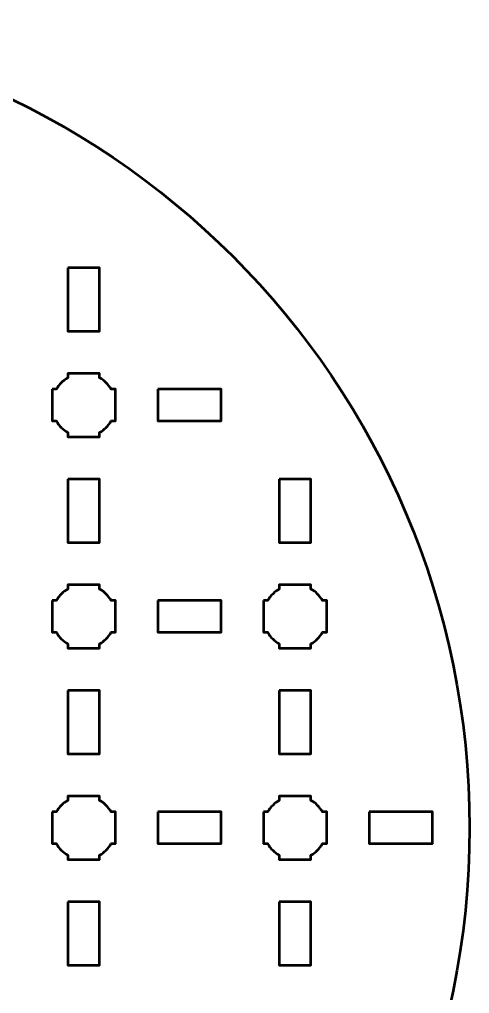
# Model space of a CAD drawing. Header units: centimetres. Extents: x -18.1 to -2.8, y -22.5 to -7.2.
# Drawn here: x -7.11 to -2.85, y -16.42 to -7.2 of the extents above; entities that cross this region are included whole.
import ezdxf

# ---------------------------------------------------------------- set-up
doc = ezdxf.new("R2010")
doc.units = ezdxf.units.CM
doc.header["$MEASUREMENT"] = 0
doc.layers.add('Layer 1', color=7, linetype='Continuous')

msp = doc.modelspace()

# ---------------------------------------------------------------- linework, layer by layer
at = {"layer": 'Layer 1', "lineweight": 53}
msp.add_ellipse((-10.49999, -14.85003), major_axis=(0, 7.65), ratio=1, dxfattribs=at)
for points, knots in [([(-6.65009, -9.54995), (-6.65009, -9.54995), (-6.35008, -9.54995), (-6.35008, -9.54995), (-6.35008, -9.54995), (-6.35008, -9.54995), (-6.35008, -10.14996), (-6.35008, -10.14996), (-6.35008, -10.14996), (-6.35008, -10.14996), (-6.65009, -10.14996), (-6.65009, -10.14996), (-6.65009, -10.14996), (-6.65009, -10.14996), (-6.65009, -9.54995), (-6.65009, -9.54995)], [0, 0, 0, 0, 0.25, 0.25, 0.25, 0.25, 0.5, 0.5, 0.5, 0.5, 0.75, 0.75, 0.75, 0.75, 1, 1, 1, 1]), ([(-6.8, -10.69994), (-6.8, -10.69994), (-6.7598, -10.69994), (-6.7598, -10.69994), (-6.7598, -10.69994), (-6.73347, -10.65442), (-6.69551, -10.61649), (-6.65, -10.59016), (-6.65, -10.59016), (-6.65, -10.59016), (-6.65, -10.54994), (-6.65, -10.54994), (-6.65, -10.54994), (-6.65, -10.54994), (-6.35, -10.54994), (-6.35, -10.54994), (-6.35, -10.54994), (-6.35, -10.54994), (-6.35, -10.59013), (-6.35, -10.59013), (-6.35, -10.59013), (-6.30447, -10.61646), (-6.26648, -10.65441), (-6.24012, -10.69994), (-6.24012, -10.69994), (-6.24012, -10.69994), (-6.2, -10.69994), (-6.2, -10.69994), (-6.2, -10.69994), (-6.2, -10.69994), (-6.2, -10.84536), (-6.2, -10.84536), (-6.2, -10.84536), (-6.2, -10.84536), (-6.19994, -10.85001), (-6.19994, -10.85001), (-6.19994, -10.85001), (-6.19994, -10.85001), (-6.2, -10.85465), (-6.2, -10.85465), (-6.2, -10.85465), (-6.2, -10.85465), (-6.2, -10.99994), (-6.2, -10.99994), (-6.2, -10.99994), (-6.2, -10.99994), (-6.24007, -10.99994), (-6.24007, -10.99994), (-6.24007, -10.99994), (-6.26642, -11.04551), (-6.30442, -11.08352), (-6.35, -11.10988), (-6.35, -11.10988), (-6.35, -11.10988), (-6.35, -11.14994), (-6.35, -11.14994), (-6.35, -11.14994), (-6.35, -11.14994), (-6.49328, -11.14994), (-6.49328, -11.14994), (-6.49328, -11.14994), (-6.49328, -11.14994), (-6.49995, -11.15002), (-6.49995, -11.15002), (-6.49995, -11.15002), (-6.49995, -11.15002), (-6.50663, -11.14994), (-6.50663, -11.14994), (-6.50663, -11.14994), (-6.50663, -11.14994), (-6.65, -11.14994), (-6.65, -11.14994), (-6.65, -11.14994), (-6.65, -11.14994), (-6.65, -11.10984), (-6.65, -11.10984), (-6.65, -11.10984), (-6.69554, -11.08348), (-6.73352, -11.04549), (-6.75985, -10.99994), (-6.75985, -10.99994), (-6.75985, -10.99994), (-6.8, -10.99994), (-6.8, -10.99994), (-6.8, -10.99994), (-6.8, -10.99994), (-6.8, -10.69994), (-6.8, -10.69994)], [0, 0, 0, 0, 0.0454545, 0.0454545, 0.0454545, 0.0454545, 0.0909091, 0.0909091, 0.0909091, 0.0909091, 0.1363636, 0.1363636, 0.1363636, 0.1363636, 0.1818182, 0.1818182, 0.1818182, 0.1818182, 0.2272727, 0.2272727, 0.2272727, 0.2272727, 0.2727273, 0.2727273, 0.2727273, 0.2727273, 0.3181818, 0.3181818, 0.3181818, 0.3181818, 0.3636364, 0.3636364, 0.3636364, 0.3636364, 0.4090909, 0.4090909, 0.4090909, 0.4090909, 0.4545455, 0.4545455, 0.4545455, 0.4545455, 0.5, 0.5, 0.5, 0.5, 0.5454545, 0.5454545, 0.5454545, 0.5454545, 0.5909091, 0.5909091, 0.5909091, 0.5909091, 0.6363636, 0.6363636, 0.6363636, 0.6363636, 0.6818182, 0.6818182, 0.6818182, 0.6818182, 0.7272727, 0.7272727, 0.7272727, 0.7272727, 0.7727273, 0.7727273, 0.7727273, 0.7727273, 0.8181818, 0.8181818, 0.8181818, 0.8181818, 0.8636364, 0.8636364, 0.8636364, 0.8636364, 0.9090909, 0.9090909, 0.9090909, 0.9090909, 0.9545455, 0.9545455, 0.9545455, 0.9545455, 1, 1, 1, 1]), ([(-5.79996, -10.6999), (-5.79996, -10.6999), (-5.19996, -10.6999), (-5.19996, -10.6999), (-5.19996, -10.6999), (-5.19996, -10.6999), (-5.19996, -10.9999), (-5.19996, -10.9999), (-5.19996, -10.9999), (-5.19996, -10.9999), (-5.79996, -10.9999), (-5.79996, -10.9999), (-5.79996, -10.9999), (-5.79996, -10.9999), (-5.79996, -10.6999), (-5.79996, -10.6999)], [0, 0, 0, 0, 0.25, 0.25, 0.25, 0.25, 0.5, 0.5, 0.5, 0.5, 0.75, 0.75, 0.75, 0.75, 1, 1, 1, 1]), ([(-6.65009, -11.55002), (-6.65009, -11.55002), (-6.35008, -11.55002), (-6.35008, -11.55002), (-6.35008, -11.55002), (-6.35008, -11.55002), (-6.35008, -12.15003), (-6.35008, -12.15003), (-6.35008, -12.15003), (-6.35008, -12.15003), (-6.65009, -12.15003), (-6.65009, -12.15003), (-6.65009, -12.15003), (-6.65009, -12.15003), (-6.65009, -11.55002), (-6.65009, -11.55002)], [0, 0, 0, 0, 0.25, 0.25, 0.25, 0.25, 0.5, 0.5, 0.5, 0.5, 0.75, 0.75, 0.75, 0.75, 1, 1, 1, 1]), ([(-4.64998, -11.55002), (-4.64998, -11.55002), (-4.34997, -11.55002), (-4.34997, -11.55002), (-4.34997, -11.55002), (-4.34997, -11.55002), (-4.34997, -12.15003), (-4.34997, -12.15003), (-4.34997, -12.15003), (-4.34997, -12.15003), (-4.64998, -12.15003), (-4.64998, -12.15003), (-4.64998, -12.15003), (-4.64998, -12.15003), (-4.64998, -11.55002), (-4.64998, -11.55002)], [0, 0, 0, 0, 0.25, 0.25, 0.25, 0.25, 0.5, 0.5, 0.5, 0.5, 0.75, 0.75, 0.75, 0.75, 1, 1, 1, 1]), ([(-6.8, -12.69994), (-6.8, -12.69994), (-6.7598, -12.69994), (-6.7598, -12.69994), (-6.7598, -12.69994), (-6.73347, -12.65442), (-6.69551, -12.61649), (-6.65, -12.59016), (-6.65, -12.59016), (-6.65, -12.59016), (-6.65, -12.54994), (-6.65, -12.54994), (-6.65, -12.54994), (-6.65, -12.54994), (-6.35, -12.54994), (-6.35, -12.54994), (-6.35, -12.54994), (-6.35, -12.54994), (-6.35, -12.59013), (-6.35, -12.59013), (-6.35, -12.59013), (-6.30447, -12.61646), (-6.26648, -12.65441), (-6.24012, -12.69994), (-6.24012, -12.69994), (-6.24012, -12.69994), (-6.2, -12.69994), (-6.2, -12.69994), (-6.2, -12.69994), (-6.2, -12.69994), (-6.2, -12.84536), (-6.2, -12.84536), (-6.2, -12.84536), (-6.2, -12.84536), (-6.19994, -12.85001), (-6.19994, -12.85001), (-6.19994, -12.85001), (-6.19994, -12.85001), (-6.2, -12.85465), (-6.2, -12.85465), (-6.2, -12.85465), (-6.2, -12.85465), (-6.2, -12.99994), (-6.2, -12.99994), (-6.2, -12.99994), (-6.2, -12.99994), (-6.24007, -12.99994), (-6.24007, -12.99994), (-6.24007, -12.99994), (-6.26642, -13.04551), (-6.30442, -13.08352), (-6.35, -13.10988), (-6.35, -13.10988), (-6.35, -13.10988), (-6.35, -13.14994), (-6.35, -13.14994), (-6.35, -13.14994), (-6.35, -13.14994), (-6.49328, -13.14994), (-6.49328, -13.14994), (-6.49328, -13.14994), (-6.49328, -13.14994), (-6.49995, -13.15002), (-6.49995, -13.15002), (-6.49995, -13.15002), (-6.49995, -13.15002), (-6.50663, -13.14994), (-6.50663, -13.14994), (-6.50663, -13.14994), (-6.50663, -13.14994), (-6.65, -13.14994), (-6.65, -13.14994), (-6.65, -13.14994), (-6.65, -13.14994), (-6.65, -13.10984), (-6.65, -13.10984), (-6.65, -13.10984), (-6.69554, -13.08348), (-6.73352, -13.04549), (-6.75985, -12.99994), (-6.75985, -12.99994), (-6.75985, -12.99994), (-6.8, -12.99994), (-6.8, -12.99994), (-6.8, -12.99994), (-6.8, -12.99994), (-6.8, -12.69994), (-6.8, -12.69994)], [0, 0, 0, 0, 0.0454545, 0.0454545, 0.0454545, 0.0454545, 0.0909091, 0.0909091, 0.0909091, 0.0909091, 0.1363636, 0.1363636, 0.1363636, 0.1363636, 0.1818182, 0.1818182, 0.1818182, 0.1818182, 0.2272727, 0.2272727, 0.2272727, 0.2272727, 0.2727273, 0.2727273, 0.2727273, 0.2727273, 0.3181818, 0.3181818, 0.3181818, 0.3181818, 0.3636364, 0.3636364, 0.3636364, 0.3636364, 0.4090909, 0.4090909, 0.4090909, 0.4090909, 0.4545455, 0.4545455, 0.4545455, 0.4545455, 0.5, 0.5, 0.5, 0.5, 0.5454545, 0.5454545, 0.5454545, 0.5454545, 0.5909091, 0.5909091, 0.5909091, 0.5909091, 0.6363636, 0.6363636, 0.6363636, 0.6363636, 0.6818182, 0.6818182, 0.6818182, 0.6818182, 0.7272727, 0.7272727, 0.7272727, 0.7272727, 0.7727273, 0.7727273, 0.7727273, 0.7727273, 0.8181818, 0.8181818, 0.8181818, 0.8181818, 0.8636364, 0.8636364, 0.8636364, 0.8636364, 0.9090909, 0.9090909, 0.9090909, 0.9090909, 0.9545455, 0.9545455, 0.9545455, 0.9545455, 1, 1, 1, 1]), ([(-4.8, -12.69994), (-4.8, -12.69994), (-4.7598, -12.69994), (-4.7598, -12.69994), (-4.7598, -12.69994), (-4.73347, -12.65442), (-4.69551, -12.61649), (-4.65, -12.59016), (-4.65, -12.59016), (-4.65, -12.59016), (-4.65, -12.54994), (-4.65, -12.54994), (-4.65, -12.54994), (-4.65, -12.54994), (-4.35, -12.54994), (-4.35, -12.54994), (-4.35, -12.54994), (-4.35, -12.54994), (-4.35, -12.59013), (-4.35, -12.59013), (-4.35, -12.59013), (-4.30447, -12.61646), (-4.26648, -12.65441), (-4.24012, -12.69994), (-4.24012, -12.69994), (-4.24012, -12.69994), (-4.2, -12.69994), (-4.2, -12.69994), (-4.2, -12.69994), (-4.2, -12.69994), (-4.2, -12.84536), (-4.2, -12.84536), (-4.2, -12.84536), (-4.2, -12.84536), (-4.19994, -12.85001), (-4.19994, -12.85001), (-4.19994, -12.85001), (-4.19994, -12.85001), (-4.2, -12.85465), (-4.2, -12.85465), (-4.2, -12.85465), (-4.2, -12.85465), (-4.2, -12.99994), (-4.2, -12.99994), (-4.2, -12.99994), (-4.2, -12.99994), (-4.24007, -12.99994), (-4.24007, -12.99994), (-4.24007, -12.99994), (-4.26642, -13.04551), (-4.30442, -13.08352), (-4.35, -13.10988), (-4.35, -13.10988), (-4.35, -13.10988), (-4.35, -13.14994), (-4.35, -13.14994), (-4.35, -13.14994), (-4.35, -13.14994), (-4.49328, -13.14994), (-4.49328, -13.14994), (-4.49328, -13.14994), (-4.49328, -13.14994), (-4.49995, -13.15002), (-4.49995, -13.15002), (-4.49995, -13.15002), (-4.49995, -13.15002), (-4.50663, -13.14994), (-4.50663, -13.14994), (-4.50663, -13.14994), (-4.50663, -13.14994), (-4.65, -13.14994), (-4.65, -13.14994), (-4.65, -13.14994), (-4.65, -13.14994), (-4.65, -13.10984), (-4.65, -13.10984), (-4.65, -13.10984), (-4.69554, -13.08348), (-4.73352, -13.04549), (-4.75985, -12.99994), (-4.75985, -12.99994), (-4.75985, -12.99994), (-4.8, -12.99994), (-4.8, -12.99994), (-4.8, -12.99994), (-4.8, -12.99994), (-4.8, -12.69994), (-4.8, -12.69994)], [0, 0, 0, 0, 0.0454545, 0.0454545, 0.0454545, 0.0454545, 0.0909091, 0.0909091, 0.0909091, 0.0909091, 0.1363636, 0.1363636, 0.1363636, 0.1363636, 0.1818182, 0.1818182, 0.1818182, 0.1818182, 0.2272727, 0.2272727, 0.2272727, 0.2272727, 0.2727273, 0.2727273, 0.2727273, 0.2727273, 0.3181818, 0.3181818, 0.3181818, 0.3181818, 0.3636364, 0.3636364, 0.3636364, 0.3636364, 0.4090909, 0.4090909, 0.4090909, 0.4090909, 0.4545455, 0.4545455, 0.4545455, 0.4545455, 0.5, 0.5, 0.5, 0.5, 0.5454545, 0.5454545, 0.5454545, 0.5454545, 0.5909091, 0.5909091, 0.5909091, 0.5909091, 0.6363636, 0.6363636, 0.6363636, 0.6363636, 0.6818182, 0.6818182, 0.6818182, 0.6818182, 0.7272727, 0.7272727, 0.7272727, 0.7272727, 0.7727273, 0.7727273, 0.7727273, 0.7727273, 0.8181818, 0.8181818, 0.8181818, 0.8181818, 0.8636364, 0.8636364, 0.8636364, 0.8636364, 0.9090909, 0.9090909, 0.9090909, 0.9090909, 0.9545455, 0.9545455, 0.9545455, 0.9545455, 1, 1, 1, 1]), ([(-5.79996, -12.70001), (-5.79996, -12.70001), (-5.19996, -12.70001), (-5.19996, -12.70001), (-5.19996, -12.70001), (-5.19996, -12.70001), (-5.19996, -13.00001), (-5.19996, -13.00001), (-5.19996, -13.00001), (-5.19996, -13.00001), (-5.79996, -13.00001), (-5.79996, -13.00001), (-5.79996, -13.00001), (-5.79996, -13.00001), (-5.79996, -12.70001), (-5.79996, -12.70001)], [0, 0, 0, 0, 0.25, 0.25, 0.25, 0.25, 0.5, 0.5, 0.5, 0.5, 0.75, 0.75, 0.75, 0.75, 1, 1, 1, 1]), ([(-6.65009, -13.54999), (-6.65009, -13.54999), (-6.35008, -13.54999), (-6.35008, -13.54999), (-6.35008, -13.54999), (-6.35008, -13.54999), (-6.35008, -14.15), (-6.35008, -14.15), (-6.35008, -14.15), (-6.35008, -14.15), (-6.65009, -14.15), (-6.65009, -14.15), (-6.65009, -14.15), (-6.65009, -14.15), (-6.65009, -13.54999), (-6.65009, -13.54999)], [0, 0, 0, 0, 0.25, 0.25, 0.25, 0.25, 0.5, 0.5, 0.5, 0.5, 0.75, 0.75, 0.75, 0.75, 1, 1, 1, 1]), ([(-4.64998, -13.54999), (-4.64998, -13.54999), (-4.34997, -13.54999), (-4.34997, -13.54999), (-4.34997, -13.54999), (-4.34997, -13.54999), (-4.34997, -14.15), (-4.34997, -14.15), (-4.34997, -14.15), (-4.34997, -14.15), (-4.64998, -14.15), (-4.64998, -14.15), (-4.64998, -14.15), (-4.64998, -14.15), (-4.64998, -13.54999), (-4.64998, -13.54999)], [0, 0, 0, 0, 0.25, 0.25, 0.25, 0.25, 0.5, 0.5, 0.5, 0.5, 0.75, 0.75, 0.75, 0.75, 1, 1, 1, 1]), ([(-6.8, -14.69994), (-6.8, -14.69994), (-6.7598, -14.69994), (-6.7598, -14.69994), (-6.7598, -14.69994), (-6.73347, -14.65442), (-6.69551, -14.61649), (-6.65, -14.59016), (-6.65, -14.59016), (-6.65, -14.59016), (-6.65, -14.54994), (-6.65, -14.54994), (-6.65, -14.54994), (-6.65, -14.54994), (-6.35, -14.54994), (-6.35, -14.54994), (-6.35, -14.54994), (-6.35, -14.54994), (-6.35, -14.59013), (-6.35, -14.59013), (-6.35, -14.59013), (-6.30447, -14.61646), (-6.26648, -14.65441), (-6.24012, -14.69994), (-6.24012, -14.69994), (-6.24012, -14.69994), (-6.2, -14.69994), (-6.2, -14.69994), (-6.2, -14.69994), (-6.2, -14.69994), (-6.2, -14.84536), (-6.2, -14.84536), (-6.2, -14.84536), (-6.2, -14.84536), (-6.19994, -14.85001), (-6.19994, -14.85001), (-6.19994, -14.85001), (-6.19994, -14.85001), (-6.2, -14.85465), (-6.2, -14.85465), (-6.2, -14.85465), (-6.2, -14.85465), (-6.2, -14.99994), (-6.2, -14.99994), (-6.2, -14.99994), (-6.2, -14.99994), (-6.24007, -14.99994), (-6.24007, -14.99994), (-6.24007, -14.99994), (-6.26642, -15.04551), (-6.30442, -15.08352), (-6.35, -15.10988), (-6.35, -15.10988), (-6.35, -15.10988), (-6.35, -15.14994), (-6.35, -15.14994), (-6.35, -15.14994), (-6.35, -15.14994), (-6.49328, -15.14994), (-6.49328, -15.14994), (-6.49328, -15.14994), (-6.49328, -15.14994), (-6.49995, -15.15002), (-6.49995, -15.15002), (-6.49995, -15.15002), (-6.49995, -15.15002), (-6.50663, -15.14994), (-6.50663, -15.14994), (-6.50663, -15.14994), (-6.50663, -15.14994), (-6.65, -15.14994), (-6.65, -15.14994), (-6.65, -15.14994), (-6.65, -15.14994), (-6.65, -15.10984), (-6.65, -15.10984), (-6.65, -15.10984), (-6.69554, -15.08348), (-6.73352, -15.04549), (-6.75985, -14.99994), (-6.75985, -14.99994), (-6.75985, -14.99994), (-6.8, -14.99994), (-6.8, -14.99994), (-6.8, -14.99994), (-6.8, -14.99994), (-6.8, -14.69994), (-6.8, -14.69994)], [0, 0, 0, 0, 0.0454545, 0.0454545, 0.0454545, 0.0454545, 0.0909091, 0.0909091, 0.0909091, 0.0909091, 0.1363636, 0.1363636, 0.1363636, 0.1363636, 0.1818182, 0.1818182, 0.1818182, 0.1818182, 0.2272727, 0.2272727, 0.2272727, 0.2272727, 0.2727273, 0.2727273, 0.2727273, 0.2727273, 0.3181818, 0.3181818, 0.3181818, 0.3181818, 0.3636364, 0.3636364, 0.3636364, 0.3636364, 0.4090909, 0.4090909, 0.4090909, 0.4090909, 0.4545455, 0.4545455, 0.4545455, 0.4545455, 0.5, 0.5, 0.5, 0.5, 0.5454545, 0.5454545, 0.5454545, 0.5454545, 0.5909091, 0.5909091, 0.5909091, 0.5909091, 0.6363636, 0.6363636, 0.6363636, 0.6363636, 0.6818182, 0.6818182, 0.6818182, 0.6818182, 0.7272727, 0.7272727, 0.7272727, 0.7272727, 0.7727273, 0.7727273, 0.7727273, 0.7727273, 0.8181818, 0.8181818, 0.8181818, 0.8181818, 0.8636364, 0.8636364, 0.8636364, 0.8636364, 0.9090909, 0.9090909, 0.9090909, 0.9090909, 0.9545455, 0.9545455, 0.9545455, 0.9545455, 1, 1, 1, 1]), ([(-4.8, -14.69994), (-4.8, -14.69994), (-4.7598, -14.69994), (-4.7598, -14.69994), (-4.7598, -14.69994), (-4.73347, -14.65442), (-4.69551, -14.61649), (-4.65, -14.59016), (-4.65, -14.59016), (-4.65, -14.59016), (-4.65, -14.54994), (-4.65, -14.54994), (-4.65, -14.54994), (-4.65, -14.54994), (-4.35, -14.54994), (-4.35, -14.54994), (-4.35, -14.54994), (-4.35, -14.54994), (-4.35, -14.59013), (-4.35, -14.59013), (-4.35, -14.59013), (-4.30447, -14.61646), (-4.26648, -14.65441), (-4.24012, -14.69994), (-4.24012, -14.69994), (-4.24012, -14.69994), (-4.2, -14.69994), (-4.2, -14.69994), (-4.2, -14.69994), (-4.2, -14.69994), (-4.2, -14.84536), (-4.2, -14.84536), (-4.2, -14.84536), (-4.2, -14.84536), (-4.19994, -14.85001), (-4.19994, -14.85001), (-4.19994, -14.85001), (-4.19994, -14.85001), (-4.2, -14.85465), (-4.2, -14.85465), (-4.2, -14.85465), (-4.2, -14.85465), (-4.2, -14.99994), (-4.2, -14.99994), (-4.2, -14.99994), (-4.2, -14.99994), (-4.24007, -14.99994), (-4.24007, -14.99994), (-4.24007, -14.99994), (-4.26642, -15.04551), (-4.30442, -15.08352), (-4.35, -15.10988), (-4.35, -15.10988), (-4.35, -15.10988), (-4.35, -15.14994), (-4.35, -15.14994), (-4.35, -15.14994), (-4.35, -15.14994), (-4.49328, -15.14994), (-4.49328, -15.14994), (-4.49328, -15.14994), (-4.49328, -15.14994), (-4.49995, -15.15002), (-4.49995, -15.15002), (-4.49995, -15.15002), (-4.49995, -15.15002), (-4.50663, -15.14994), (-4.50663, -15.14994), (-4.50663, -15.14994), (-4.50663, -15.14994), (-4.65, -15.14994), (-4.65, -15.14994), (-4.65, -15.14994), (-4.65, -15.14994), (-4.65, -15.10984), (-4.65, -15.10984), (-4.65, -15.10984), (-4.69554, -15.08348), (-4.73352, -15.04549), (-4.75985, -14.99994), (-4.75985, -14.99994), (-4.75985, -14.99994), (-4.8, -14.99994), (-4.8, -14.99994), (-4.8, -14.99994), (-4.8, -14.99994), (-4.8, -14.69994), (-4.8, -14.69994)], [0, 0, 0, 0, 0.0454545, 0.0454545, 0.0454545, 0.0454545, 0.0909091, 0.0909091, 0.0909091, 0.0909091, 0.1363636, 0.1363636, 0.1363636, 0.1363636, 0.1818182, 0.1818182, 0.1818182, 0.1818182, 0.2272727, 0.2272727, 0.2272727, 0.2272727, 0.2727273, 0.2727273, 0.2727273, 0.2727273, 0.3181818, 0.3181818, 0.3181818, 0.3181818, 0.3636364, 0.3636364, 0.3636364, 0.3636364, 0.4090909, 0.4090909, 0.4090909, 0.4090909, 0.4545455, 0.4545455, 0.4545455, 0.4545455, 0.5, 0.5, 0.5, 0.5, 0.5454545, 0.5454545, 0.5454545, 0.5454545, 0.5909091, 0.5909091, 0.5909091, 0.5909091, 0.6363636, 0.6363636, 0.6363636, 0.6363636, 0.6818182, 0.6818182, 0.6818182, 0.6818182, 0.7272727, 0.7272727, 0.7272727, 0.7272727, 0.7727273, 0.7727273, 0.7727273, 0.7727273, 0.8181818, 0.8181818, 0.8181818, 0.8181818, 0.8636364, 0.8636364, 0.8636364, 0.8636364, 0.9090909, 0.9090909, 0.9090909, 0.9090909, 0.9545455, 0.9545455, 0.9545455, 0.9545455, 1, 1, 1, 1]), ([(-5.79996, -14.69994), (-5.79996, -14.69994), (-5.19996, -14.69994), (-5.19996, -14.69994), (-5.19996, -14.69994), (-5.19996, -14.69994), (-5.19996, -14.99994), (-5.19996, -14.99994), (-5.19996, -14.99994), (-5.19996, -14.99994), (-5.79996, -14.99994), (-5.79996, -14.99994), (-5.79996, -14.99994), (-5.79996, -14.99994), (-5.79996, -14.69994), (-5.79996, -14.69994)], [0, 0, 0, 0, 0.25, 0.25, 0.25, 0.25, 0.5, 0.5, 0.5, 0.5, 0.75, 0.75, 0.75, 0.75, 1, 1, 1, 1]), ([(-3.80003, -14.69994), (-3.80003, -14.69994), (-3.20002, -14.69994), (-3.20002, -14.69994), (-3.20002, -14.69994), (-3.20002, -14.69994), (-3.20002, -14.99994), (-3.20002, -14.99994), (-3.20002, -14.99994), (-3.20002, -14.99994), (-3.80003, -14.99994), (-3.80003, -14.99994), (-3.80003, -14.99994), (-3.80003, -14.99994), (-3.80003, -14.69994), (-3.80003, -14.69994)], [0, 0, 0, 0, 0.25, 0.25, 0.25, 0.25, 0.5, 0.5, 0.5, 0.5, 0.75, 0.75, 0.75, 0.75, 1, 1, 1, 1]), ([(-6.65009, -15.54992), (-6.65009, -15.54992), (-6.35008, -15.54992), (-6.35008, -15.54992), (-6.35008, -15.54992), (-6.35008, -15.54992), (-6.35008, -16.14993), (-6.35008, -16.14993), (-6.35008, -16.14993), (-6.35008, -16.14993), (-6.65009, -16.14993), (-6.65009, -16.14993), (-6.65009, -16.14993), (-6.65009, -16.14993), (-6.65009, -15.54992), (-6.65009, -15.54992)], [0, 0, 0, 0, 0.25, 0.25, 0.25, 0.25, 0.5, 0.5, 0.5, 0.5, 0.75, 0.75, 0.75, 0.75, 1, 1, 1, 1]), ([(-4.64998, -15.54992), (-4.64998, -15.54992), (-4.34997, -15.54992), (-4.34997, -15.54992), (-4.34997, -15.54992), (-4.34997, -15.54992), (-4.34997, -16.14993), (-4.34997, -16.14993), (-4.34997, -16.14993), (-4.34997, -16.14993), (-4.64998, -16.14993), (-4.64998, -16.14993), (-4.64998, -16.14993), (-4.64998, -16.14993), (-4.64998, -15.54992), (-4.64998, -15.54992)], [0, 0, 0, 0, 0.25, 0.25, 0.25, 0.25, 0.5, 0.5, 0.5, 0.5, 0.75, 0.75, 0.75, 0.75, 1, 1, 1, 1])]:
    msp.add_open_spline(points, degree=3, knots=knots, dxfattribs=at)

doc.saveas('drawing.dxf')
